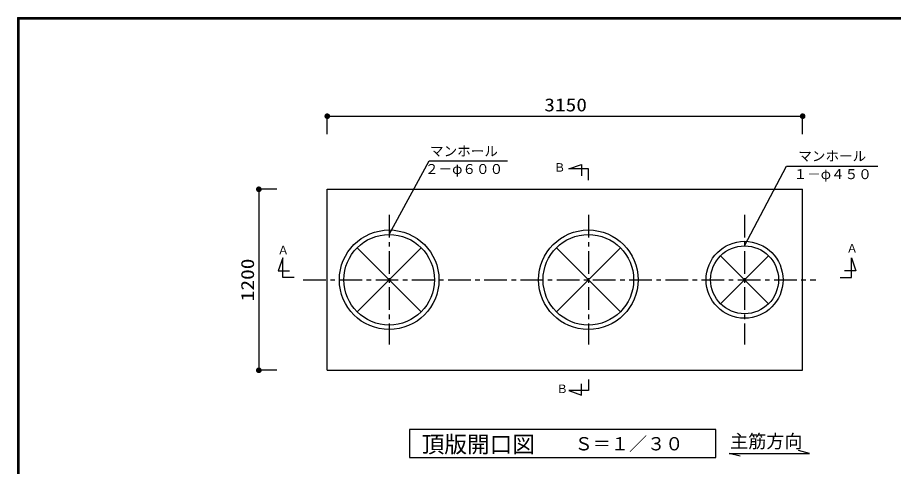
# Model space of a CAD drawing. Units: millimetres, scale not verified. Extents: x -8093 to 8093, y -5792 to 5792.
# Drawn here: x -8093 to -2289, y 2816 to 5792 of the extents above; entities that cross this region are included whole.
import ezdxf
from ezdxf.enums import TextEntityAlignment as Align

# ---------------------------------------------------------------- set-up
doc = ezdxf.new("R2010")
doc.units = ezdxf.units.MM
doc.header["$LTSCALE"] = 30
doc.linetypes.add('CHAIN1', pattern=[8, 5, -1, 1, -1])
for name, color, linetype, lineweight in [('0-0_Axis_waku', 7, 'Continuous', 25), ('0-1_00クル-フ-0躯体', 3, 'Continuous', 25), ('0-2_00クル-フ-1機器', 2, 'Continuous', 25), ('0-4_00クル-フ-6寸法', 132, 'Continuous', 25)]:
    doc.layers.add(name, color=color, linetype=linetype, lineweight=lineweight)
doc.styles.add('ＭＳ ゴシック', font='')
doc.styles.get('ＭＳ ゴシック').set_extended_font_data('MS Gothic')

msp = doc.modelspace()

# ---------------------------------------------------------------- linework, layer by layer
at = {"layer": '0-0_Axis_waku'}
for p, q in [((-8093.4, 5792.4), (8093.4, 5792.4)), ((-8093.4, 5792.4), (-8093.4, -5792.4)), ((-8092.8, 5791.8), (8092.8, 5791.8)), ((-8092.8, 5791.8), (-8092.8, -5791.8)), ((-8092.2, 5791.2), (8092.2, 5791.2)), ((-8092.2, 5791.2), (-8092.2, -5791.2)), ((-8091.6, 5790.6), (8091.6, 5790.6)), ((-8091.6, 5790.6), (-8091.6, -5790.6)), ((-8091, 5790), (8091, 5790)), ((-8091, 5790), (-8091, -5790)), ((-8090.4, 5789.4), (8090.4, 5789.4)), ((-8090.4, 5789.4), (-8090.4, -5789.4)), ((-8089.8, 5788.8), (8089.8, 5788.8)), ((-8089.8, 5788.8), (-8089.8, -5788.8)), ((-8089.2, 5788.2), (8089.2, 5788.2)), ((-8089.2, 5788.2), (-8089.2, -5788.2)), ((-8088.6, 5787.6), (8088.6, 5787.6)), ((-8088.6, 5787.6), (-8088.6, -5787.6)), ((-8088, 5787), (8088, 5787)), ((-8088, 5787), (-8088, -5787)), ((-8087.4, 5786.4), (8087.4, 5786.4)), ((-8087.4, 5786.4), (-8087.4, -5786.4)), ((-8086.8, 5785.8), (8086.8, 5785.8)), ((-8086.8, 5785.8), (-8086.8, -5785.8)), ((-8086.2, 5785.2), (8086.2, 5785.2)), ((-8086.2, 5785.2), (-8086.2, -5785.2)), ((-8085.6, 5784.6), (8085.6, 5784.6)), ((-8085.6, 5784.6), (-8085.6, -5784.6)), ((-8085, 5784), (8085, 5784)), ((-8085, 5784), (-8085, -5784))]:
    msp.add_line(p, q, dxfattribs=at)
at = {"layer": '0-1_00クル-フ-0躯体'}
msp.add_line((-2845.7, 2903.47), (-2918.14, 2922.88), dxfattribs=at)
at = {"layer": '0-1_00クル-フ-0躯体', "color": 2}
for points in [[(-5630.74, 4353.91), (-5365.87, 4841.92), (-4845.48, 4841.92)], [(-3275.74, 4278.91), (-2998.82, 4807.81), (-2393.24, 4807.81)]]:
    msp.add_lwpolyline(points, dxfattribs=at)
at = {"layer": '0-1_00クル-フ-0躯体'}
for points in [[(-4310.82, 4713.91), (-4310.82, 4788.91), (-4440.82, 4788.91), (-4355.82, 4818.91), (-4355.82, 4743.91)], [(-6260.74, 4068.91), (-6335.74, 4068.91), (-6335.74, 4198.91), (-6365.74, 4113.91), (-6290.74, 4113.91)], [(-2642.86, 4068.91), (-2567.86, 4068.91), (-2567.86, 4198.91), (-2537.86, 4113.91), (-2612.86, 4113.91)], [(-4310.82, 3393.91), (-4310.82, 3318.91), (-4440.82, 3318.91), (-4355.82, 3288.91), (-4355.82, 3363.91)], [(-3304.21, 2884.06), (-3376.65, 2903.47), (-2845.7, 2903.47)]]:
    msp.add_lwpolyline(points, dxfattribs=at)
msp.add_lwpolyline([(-3467.03, 2874.91), (-3467.03, 3061.21), (-5496.36, 3061.21), (-5496.36, 2874.91)], close=True, dxfattribs=at)
at = {"layer": '0-2_00クル-フ-1機器'}
for p, q in [((-2890.74, 3453.91), (-2890.74, 4653.91)), ((-5842.88, 4266.04), (-5418.61, 3841.77)), ((-5842.88, 3841.77), (-5418.61, 4266.04)), ((-4522.88, 4266.04), (-4098.61, 3841.77)), ((-4522.88, 3841.77), (-4098.61, 4266.04)), ((-3434.85, 4213.01), (-3116.65, 3894.81)), ((-3434.84, 3894.81), (-3116.65, 4213.01)), ((-6040.74, 3453.91), (-2890.74, 3453.91))]:
    msp.add_line(p, q, dxfattribs=at)
at = {"layer": '0-2_00クル-フ-1機器', "linetype": 'CHAIN1'}
for p, q in [((-5630.74, 4483.91), (-5630.74, 3623.91)), ((-4310.74, 4483.91), (-4310.74, 3623.91)), ((-3275.74, 4483.91), (-3275.74, 3623.91)), ((-6200.15, 4053.91), (-2804.23, 4053.91))]:
    msp.add_line(p, q, dxfattribs=at)
at = {"layer": '0-2_00クル-フ-1機器'}
msp.add_lwpolyline([(-6040.74, 3453.91), (-6040.74, 4653.91), (-2890.74, 4653.91)], dxfattribs=at)
for centre, radius in [((-5630.74, 4053.91), 330), ((-5630.74, 4053.91), 300), ((-4310.74, 4053.91), 330), ((-4310.74, 4053.91), 300), ((-3275.75, 4053.91), 255), ((-3275.75, 4053.91), 225)]:
    msp.add_circle(centre, radius, dxfattribs=at)
at = {"layer": '0-4_00クル-フ-6寸法', "color": 4}
for p, q in [((-6040.74, 5018.22), (-6040.74, 5138.22)), ((-6040.74, 5138.22), (-2890.74, 5138.22)), ((-2890.74, 5018.22), (-2890.74, 5138.22)), ((-6374.25, 4653.91), (-6494.25, 4653.91)), ((-6494.25, 4653.91), (-6494.25, 3453.91)), ((-6374.25, 3453.91), (-6494.25, 3453.91))]:
    msp.add_line(p, q, dxfattribs=at)
at = {"layer": '0-4_00クル-フ-6寸法'}
for points in [[(-6040.74, 5138.22), (-6059.49, 5138.22), (-6059.35, 5140.57)], [(-6040.74, 5138.22), (-6059.35, 5135.87), (-6059.49, 5138.22)], [(-6040.74, 5138.22), (-6059.35, 5140.57), (-6058.91, 5142.89)], [(-6040.74, 5138.22), (-6058.91, 5133.56), (-6059.35, 5135.87)], [(-6040.74, 5138.22), (-6058.91, 5142.89), (-6058.18, 5145.13)], [(-6040.74, 5138.22), (-6058.18, 5131.32), (-6058.91, 5133.56)], [(-6040.74, 5138.22), (-6058.18, 5145.13), (-6057.18, 5147.26)], [(-6040.74, 5138.22), (-6057.18, 5129.19), (-6058.18, 5131.32)], [(-6040.74, 5138.22), (-6057.18, 5147.26), (-6055.91, 5149.25)], [(-6040.74, 5138.22), (-6055.91, 5127.2), (-6057.18, 5129.19)], [(-6040.74, 5138.22), (-6055.91, 5149.25), (-6054.41, 5151.06)], [(-6040.74, 5138.22), (-6054.41, 5125.39), (-6055.91, 5127.2)], [(-6040.74, 5138.22), (-6054.41, 5151.06), (-6052.7, 5152.67)], [(-6040.74, 5138.22), (-6052.7, 5123.78), (-6054.41, 5125.39)], [(-6040.74, 5138.22), (-6052.7, 5152.67), (-6050.79, 5154.06)], [(-6040.74, 5138.22), (-6050.79, 5122.39), (-6052.7, 5123.78)], [(-6040.74, 5138.22), (-6050.79, 5154.06), (-6048.73, 5155.19)], [(-6040.74, 5138.22), (-6048.73, 5121.26), (-6050.79, 5122.39)], [(-6040.74, 5138.22), (-6048.73, 5155.19), (-6046.54, 5156.06)], [(-6040.74, 5138.22), (-6046.54, 5120.39), (-6048.73, 5121.26)], [(-6040.74, 5138.22), (-6046.54, 5156.06), (-6044.26, 5156.64)], [(-6040.74, 5138.22), (-6044.26, 5119.81), (-6046.54, 5120.39)], [(-6040.74, 5138.22), (-6044.26, 5156.64), (-6041.92, 5156.94)], [(-6040.74, 5138.22), (-6041.92, 5119.51), (-6044.26, 5119.81)], [(-6040.74, 5138.22), (-6041.92, 5156.94), (-6039.57, 5156.94)], [(-6040.74, 5138.22), (-6039.57, 5119.51), (-6041.92, 5119.51)], [(-6040.74, 5138.22), (-6039.57, 5156.94), (-6037.23, 5156.64)], [(-6040.74, 5138.22), (-6037.23, 5156.64), (-6034.95, 5156.06)], [(-6040.74, 5138.22), (-6034.95, 5156.06), (-6032.76, 5155.19)], [(-6040.74, 5138.22), (-6032.76, 5155.19), (-6030.7, 5154.06)], [(-6040.74, 5138.22), (-6030.7, 5154.06), (-6028.79, 5152.67)], [(-6040.74, 5138.22), (-6028.79, 5152.67), (-6027.08, 5151.06)], [(-6040.74, 5138.22), (-6027.08, 5151.06), (-6025.58, 5149.25)], [(-6040.74, 5138.22), (-6025.58, 5149.25), (-6024.31, 5147.26)], [(-6040.74, 5138.22), (-6024.31, 5147.26), (-6023.31, 5145.13)], [(-6040.74, 5138.22), (-6023.31, 5145.13), (-6022.58, 5142.89)], [(-6040.74, 5138.22), (-6022.58, 5142.89), (-6022.14, 5140.57)], [(-6040.74, 5138.22), (-6022.14, 5140.57), (-6021.99, 5138.22)], [(-6040.74, 5138.22), (-6037.23, 5119.81), (-6039.57, 5119.51)], [(-6040.74, 5138.22), (-6034.95, 5120.39), (-6037.23, 5119.81)], [(-6040.74, 5138.22), (-6032.76, 5121.26), (-6034.95, 5120.39)], [(-6040.74, 5138.22), (-6030.7, 5122.39), (-6032.76, 5121.26)], [(-6040.74, 5138.22), (-6028.79, 5123.78), (-6030.7, 5122.39)], [(-6040.74, 5138.22), (-6027.08, 5125.39), (-6028.79, 5123.78)], [(-6040.74, 5138.22), (-6025.58, 5127.2), (-6027.08, 5125.39)], [(-6040.74, 5138.22), (-6024.31, 5129.19), (-6025.58, 5127.2)], [(-6040.74, 5138.22), (-6023.31, 5131.32), (-6024.31, 5129.19)], [(-6040.74, 5138.22), (-6022.58, 5133.56), (-6023.31, 5131.32)], [(-6040.74, 5138.22), (-6022.14, 5135.87), (-6022.58, 5133.56)], [(-6040.74, 5138.22), (-6021.99, 5138.22), (-6022.14, 5135.87)], [(-2890.74, 5138.22), (-2909.49, 5138.22), (-2909.35, 5140.57)], [(-2890.74, 5138.22), (-2909.35, 5135.87), (-2909.49, 5138.22)], [(-2890.74, 5138.22), (-2909.35, 5140.57), (-2908.91, 5142.89)], [(-2890.74, 5138.22), (-2908.91, 5133.56), (-2909.35, 5135.87)], [(-2890.74, 5138.22), (-2908.91, 5142.89), (-2908.18, 5145.13)], [(-2890.74, 5138.22), (-2908.18, 5131.32), (-2908.91, 5133.56)], [(-2890.74, 5138.22), (-2908.18, 5145.13), (-2907.18, 5147.26)], [(-2890.74, 5138.22), (-2907.18, 5129.19), (-2908.18, 5131.32)], [(-2890.74, 5138.22), (-2907.18, 5147.26), (-2905.91, 5149.25)], [(-2890.74, 5138.22), (-2905.91, 5127.2), (-2907.18, 5129.19)], [(-2890.74, 5138.22), (-2905.91, 5149.25), (-2904.41, 5151.06)], [(-2890.74, 5138.22), (-2904.41, 5125.39), (-2905.91, 5127.2)], [(-2890.74, 5138.22), (-2904.41, 5151.06), (-2902.7, 5152.67)], [(-2890.74, 5138.22), (-2902.7, 5123.78), (-2904.41, 5125.39)], [(-2890.74, 5138.22), (-2902.7, 5152.67), (-2900.79, 5154.06)], [(-2890.74, 5138.22), (-2900.79, 5122.39), (-2902.7, 5123.78)], [(-2890.74, 5138.22), (-2900.79, 5154.06), (-2898.73, 5155.19)], [(-2890.74, 5138.22), (-2898.73, 5121.26), (-2900.79, 5122.39)], [(-2890.74, 5138.22), (-2898.73, 5155.19), (-2896.54, 5156.06)], [(-2890.74, 5138.22), (-2896.54, 5120.39), (-2898.73, 5121.26)], [(-2890.74, 5138.22), (-2896.54, 5156.06), (-2894.26, 5156.64)], [(-2890.74, 5138.22), (-2894.26, 5119.81), (-2896.54, 5120.39)], [(-2890.74, 5138.22), (-2894.26, 5156.64), (-2891.92, 5156.94)], [(-2890.74, 5138.22), (-2891.92, 5119.51), (-2894.26, 5119.81)], [(-2890.74, 5138.22), (-2891.92, 5156.94), (-2889.57, 5156.94)], [(-2890.74, 5138.22), (-2889.57, 5119.51), (-2891.92, 5119.51)], [(-2890.74, 5138.22), (-2889.57, 5156.94), (-2887.23, 5156.64)], [(-2890.74, 5138.22), (-2887.23, 5156.64), (-2884.95, 5156.06)], [(-2890.74, 5138.22), (-2884.95, 5156.06), (-2882.76, 5155.19)], [(-2890.74, 5138.22), (-2882.76, 5155.19), (-2880.7, 5154.06)], [(-2890.74, 5138.22), (-2880.7, 5154.06), (-2878.79, 5152.67)], [(-2890.74, 5138.22), (-2878.79, 5152.67), (-2877.08, 5151.06)], [(-2890.74, 5138.22), (-2877.08, 5151.06), (-2875.58, 5149.25)], [(-2890.74, 5138.22), (-2875.58, 5149.25), (-2874.31, 5147.26)], [(-2890.74, 5138.22), (-2874.31, 5147.26), (-2873.31, 5145.13)], [(-2890.74, 5138.22), (-2873.31, 5145.13), (-2872.58, 5142.89)], [(-2890.74, 5138.22), (-2872.58, 5142.89), (-2872.14, 5140.57)], [(-2890.74, 5138.22), (-2872.14, 5140.57), (-2871.99, 5138.22)], [(-2890.74, 5138.22), (-2887.23, 5119.81), (-2889.57, 5119.51)], [(-2890.74, 5138.22), (-2884.95, 5120.39), (-2887.23, 5119.81)], [(-2890.74, 5138.22), (-2882.76, 5121.26), (-2884.95, 5120.39)], [(-2890.74, 5138.22), (-2880.7, 5122.39), (-2882.76, 5121.26)], [(-2890.74, 5138.22), (-2878.79, 5123.78), (-2880.7, 5122.39)], [(-2890.74, 5138.22), (-2877.08, 5125.39), (-2878.79, 5123.78)], [(-2890.74, 5138.22), (-2875.58, 5127.2), (-2877.08, 5125.39)], [(-2890.74, 5138.22), (-2874.31, 5129.19), (-2875.58, 5127.2)], [(-2890.74, 5138.22), (-2873.31, 5131.32), (-2874.31, 5129.19)], [(-2890.74, 5138.22), (-2872.58, 5133.56), (-2873.31, 5131.32)], [(-2890.74, 5138.22), (-2872.14, 5135.87), (-2872.58, 5133.56)], [(-2890.74, 5138.22), (-2871.99, 5138.22), (-2872.14, 5135.87)], [(-6494.25, 4653.91), (-6512.96, 4655.08), (-6512.66, 4657.42)], [(-6494.25, 4653.91), (-6512.96, 4652.73), (-6512.96, 4655.08)], [(-6494.25, 4653.91), (-6512.66, 4650.39), (-6512.96, 4652.73)], [(-6494.25, 4653.91), (-6512.66, 4657.42), (-6512.08, 4659.7)], [(-6494.25, 4653.91), (-6512.08, 4648.11), (-6512.66, 4650.39)], [(-6494.25, 4653.91), (-6512.08, 4659.7), (-6511.21, 4661.89)], [(-6494.25, 4653.91), (-6511.21, 4645.92), (-6512.08, 4648.11)], [(-6494.25, 4653.91), (-6511.21, 4661.89), (-6510.08, 4663.95)], [(-6494.25, 4653.91), (-6510.08, 4643.86), (-6511.21, 4645.92)], [(-6494.25, 4653.91), (-6510.08, 4663.95), (-6508.69, 4665.86)], [(-6494.25, 4653.91), (-6508.69, 4641.96), (-6510.08, 4643.86)], [(-6494.25, 4653.91), (-6508.69, 4665.86), (-6507.08, 4667.58)], [(-6494.25, 4653.91), (-6507.08, 4640.24), (-6508.69, 4641.96)], [(-6494.25, 4653.91), (-6507.08, 4667.58), (-6505.27, 4669.08)], [(-6494.25, 4653.91), (-6505.27, 4638.74), (-6507.08, 4640.24)], [(-6494.25, 4653.91), (-6505.27, 4669.08), (-6503.28, 4670.34)], [(-6494.25, 4653.91), (-6503.28, 4637.48), (-6505.27, 4638.74)], [(-6494.25, 4653.91), (-6503.28, 4670.34), (-6501.15, 4671.34)], [(-6494.25, 4653.91), (-6501.15, 4636.47), (-6503.28, 4637.48)], [(-6494.25, 4653.91), (-6501.15, 4671.34), (-6498.91, 4672.07)], [(-6494.25, 4653.91), (-6498.91, 4635.75), (-6501.15, 4636.47)], [(-6494.25, 4653.91), (-6498.91, 4672.07), (-6496.6, 4672.51)], [(-6494.25, 4653.91), (-6496.6, 4635.31), (-6498.91, 4635.75)], [(-6494.25, 4653.91), (-6496.6, 4672.51), (-6494.25, 4672.66)], [(-6494.25, 4653.91), (-6494.25, 4635.16), (-6496.6, 4635.31)], [(-6494.25, 4653.91), (-6494.25, 4672.66), (-6491.9, 4672.51)], [(-6494.25, 4653.91), (-6491.9, 4672.51), (-6489.58, 4672.07)], [(-6494.25, 4653.91), (-6489.58, 4672.07), (-6487.34, 4671.34)], [(-6494.25, 4653.91), (-6487.34, 4671.34), (-6485.21, 4670.34)], [(-6494.25, 4653.91), (-6485.21, 4670.34), (-6483.22, 4669.08)], [(-6494.25, 4653.91), (-6483.22, 4669.08), (-6481.41, 4667.58)], [(-6494.25, 4653.91), (-6481.41, 4667.58), (-6479.8, 4665.86)], [(-6494.25, 4653.91), (-6479.8, 4665.86), (-6478.41, 4663.95)], [(-6494.25, 4653.91), (-6478.41, 4663.95), (-6477.28, 4661.89)], [(-6494.25, 4653.91), (-6477.28, 4661.89), (-6476.41, 4659.7)], [(-6494.25, 4653.91), (-6476.41, 4659.7), (-6475.83, 4657.42)], [(-6494.25, 4653.91), (-6475.83, 4657.42), (-6475.53, 4655.08)], [(-6494.25, 4653.91), (-6475.53, 4655.08), (-6475.53, 4652.73)], [(-6494.25, 4653.91), (-6491.9, 4635.31), (-6494.25, 4635.16)], [(-6494.25, 4653.91), (-6489.58, 4635.75), (-6491.9, 4635.31)], [(-6494.25, 4653.91), (-6487.34, 4636.47), (-6489.58, 4635.75)], [(-6494.25, 4653.91), (-6485.21, 4637.48), (-6487.34, 4636.47)], [(-6494.25, 4653.91), (-6483.22, 4638.74), (-6485.21, 4637.48)], [(-6494.25, 4653.91), (-6481.41, 4640.24), (-6483.22, 4638.74)], [(-6494.25, 4653.91), (-6479.8, 4641.96), (-6481.41, 4640.24)], [(-6494.25, 4653.91), (-6478.41, 4643.86), (-6479.8, 4641.96)], [(-6494.25, 4653.91), (-6477.28, 4645.92), (-6478.41, 4643.86)], [(-6494.25, 4653.91), (-6476.41, 4648.11), (-6477.28, 4645.92)], [(-6494.25, 4653.91), (-6475.83, 4650.39), (-6476.41, 4648.11)], [(-6494.25, 4653.91), (-6475.53, 4652.73), (-6475.83, 4650.39)], [(-6494.25, 3453.91), (-6512.96, 3455.08), (-6512.66, 3457.42)], [(-6494.25, 3453.91), (-6512.96, 3452.73), (-6512.96, 3455.08)], [(-6494.25, 3453.91), (-6512.66, 3450.39), (-6512.96, 3452.73)], [(-6494.25, 3453.91), (-6512.66, 3457.42), (-6512.08, 3459.7)], [(-6494.25, 3453.91), (-6512.08, 3448.11), (-6512.66, 3450.39)], [(-6494.25, 3453.91), (-6512.08, 3459.7), (-6511.21, 3461.89)], [(-6494.25, 3453.91), (-6511.21, 3445.92), (-6512.08, 3448.11)], [(-6494.25, 3453.91), (-6511.21, 3461.89), (-6510.08, 3463.95)], [(-6494.25, 3453.91), (-6510.08, 3443.86), (-6511.21, 3445.92)], [(-6494.25, 3453.91), (-6510.08, 3463.95), (-6508.69, 3465.86)], [(-6494.25, 3453.91), (-6508.69, 3441.96), (-6510.08, 3443.86)], [(-6494.25, 3453.91), (-6508.69, 3465.86), (-6507.08, 3467.58)], [(-6494.25, 3453.91), (-6507.08, 3440.24), (-6508.69, 3441.96)], [(-6494.25, 3453.91), (-6507.08, 3467.58), (-6505.27, 3469.08)], [(-6494.25, 3453.91), (-6505.27, 3438.74), (-6507.08, 3440.24)], [(-6494.25, 3453.91), (-6505.27, 3469.08), (-6503.28, 3470.34)], [(-6494.25, 3453.91), (-6503.28, 3437.48), (-6505.27, 3438.74)], [(-6494.25, 3453.91), (-6503.28, 3470.34), (-6501.15, 3471.34)], [(-6494.25, 3453.91), (-6501.15, 3436.47), (-6503.28, 3437.48)], [(-6494.25, 3453.91), (-6501.15, 3471.34), (-6498.91, 3472.07)], [(-6494.25, 3453.91), (-6498.91, 3435.75), (-6501.15, 3436.47)], [(-6494.25, 3453.91), (-6498.91, 3472.07), (-6496.6, 3472.51)], [(-6494.25, 3453.91), (-6496.6, 3435.31), (-6498.91, 3435.75)], [(-6494.25, 3453.91), (-6496.6, 3472.51), (-6494.25, 3472.66)], [(-6494.25, 3453.91), (-6494.25, 3435.16), (-6496.6, 3435.31)], [(-6494.25, 3453.91), (-6494.25, 3472.66), (-6491.9, 3472.51)], [(-6494.25, 3453.91), (-6491.9, 3472.51), (-6489.58, 3472.07)], [(-6494.25, 3453.91), (-6489.58, 3472.07), (-6487.34, 3471.34)], [(-6494.25, 3453.91), (-6487.34, 3471.34), (-6485.21, 3470.34)], [(-6494.25, 3453.91), (-6485.21, 3470.34), (-6483.22, 3469.08)], [(-6494.25, 3453.91), (-6483.22, 3469.08), (-6481.41, 3467.58)], [(-6494.25, 3453.91), (-6481.41, 3467.58), (-6479.8, 3465.86)], [(-6494.25, 3453.91), (-6479.8, 3465.86), (-6478.41, 3463.95)], [(-6494.25, 3453.91), (-6478.41, 3463.95), (-6477.28, 3461.89)], [(-6494.25, 3453.91), (-6477.28, 3461.89), (-6476.41, 3459.7)], [(-6494.25, 3453.91), (-6476.41, 3459.7), (-6475.83, 3457.42)], [(-6494.25, 3453.91), (-6475.83, 3457.42), (-6475.53, 3455.08)], [(-6494.25, 3453.91), (-6475.53, 3455.08), (-6475.53, 3452.73)], [(-6494.25, 3453.91), (-6491.9, 3435.31), (-6494.25, 3435.16)], [(-6494.25, 3453.91), (-6489.58, 3435.75), (-6491.9, 3435.31)], [(-6494.25, 3453.91), (-6487.34, 3436.47), (-6489.58, 3435.75)], [(-6494.25, 3453.91), (-6485.21, 3437.48), (-6487.34, 3436.47)], [(-6494.25, 3453.91), (-6483.22, 3438.74), (-6485.21, 3437.48)], [(-6494.25, 3453.91), (-6481.41, 3440.24), (-6483.22, 3438.74)], [(-6494.25, 3453.91), (-6479.8, 3441.96), (-6481.41, 3440.24)], [(-6494.25, 3453.91), (-6478.41, 3443.86), (-6479.8, 3441.96)], [(-6494.25, 3453.91), (-6477.28, 3445.92), (-6478.41, 3443.86)], [(-6494.25, 3453.91), (-6476.41, 3448.11), (-6477.28, 3445.92)], [(-6494.25, 3453.91), (-6475.83, 3450.39), (-6476.41, 3448.11)], [(-6494.25, 3453.91), (-6475.53, 3452.73), (-6475.83, 3450.39)]]:
    msp.add_solid(points, dxfattribs=at)

# ---------------------------------------------------------------- texts
at = {"layer": '0-1_00クル-フ-0躯体', "color": 4, "style": 'ＭＳ ゴシック'}
for s, height, p in [('マンホール', 65.98, (-5359.92, 4853.87)), ('マンホール', 65.98, (-2919.71, 4821.2)), ('２－φ６００', 65.98, (-5393.47, 4735.47)), ('Ｂ', 54.99, (-4538.51, 4754)), ('１－φ４５０', 65.98, (-2950.92, 4701.35)), ('Ａ', 54.99, (-6370.1, 4206.13)), ('Ａ', 54.99, (-2600.59, 4217.56)), ('Ｂ', 54.99, (-4521.64, 3286.56)), ('頂版開口図', 110, (-5415.11, 2874.94)), ('Ｓ＝１／３０', 87.98, (-4401.56, 2896.61)), ('主筋方向', 87.98, (-3371.87, 2913.14))]:
    msp.add_text(s, height=height, dxfattribs=at).set_placement(p, align=Align.BOTTOM_LEFT)
at = {"layer": '0-4_00クル-フ-6寸法', "color": 3, "style": 'ＭＳ ゴシック', "width": 1.2}
msp.add_text('3150', height=86.66, dxfattribs=at).set_placement((-4602.89, 5144.07), align=Align.BOTTOM_LEFT)
msp.add_text('1200', height=86.66, rotation=90, dxfattribs=at).set_placement((-6500.09, 3911.62), align=Align.BOTTOM_LEFT)

doc.saveas('drawing.dxf')
